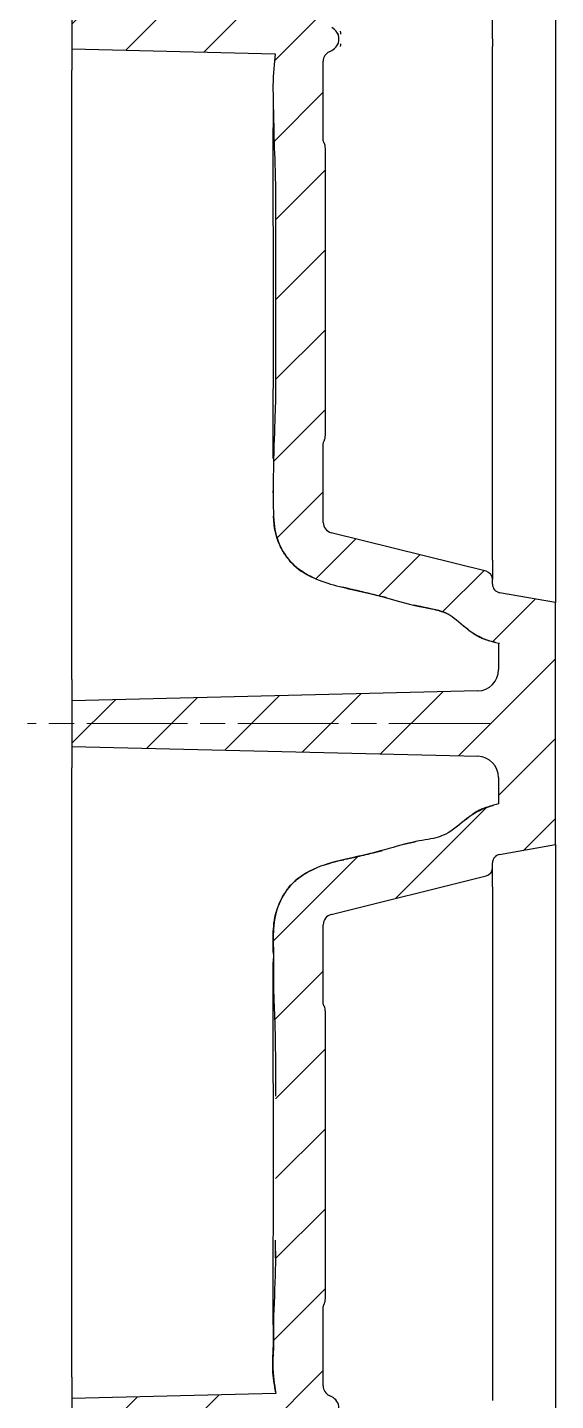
# Model space of a CAD drawing. Header units: millimetres. Extents: x 0 to 1486, y 0 to 1051.
# Drawn here: x 1362.6 to 1399.8, y 242 to 338.4 of the extents above; entities that cross this region are included whole.
import ezdxf

# ---------------------------------------------------------------- set-up
doc = ezdxf.new("R2010")
doc.units = ezdxf.units.MM
doc.header["$LTSCALE"] = 1.25
doc.linetypes.add('CHAIN', pattern=[0.3543, 0.2362, -0.0295, 0.0591, -0.0295])
for name, color, linetype, lineweight, true_color in [('Mittellinie(DIN)', 7, 'CHAIN', 15, 0x262659), ('Schraffur', 7, 'Continuous', 9, 0x1e1e47), ('Sichtbare Kanten(DIN)', 7, 'Continuous', 25, 0x262659)]:
    doc.layers.add(name, color=color, linetype=linetype, lineweight=lineweight, true_color=true_color)

msp = doc.modelspace()

# ---------------------------------------------------------------- hatches: boundary and pattern name
at = {"layer": 'Schraffur'}
h = msp.add_hatch(dxfattribs=at)
h.set_pattern_fill('ANSI31', color=256, scale=31.75, style=0)
h.set_pattern_definition([(45, (0, 0), (-2.80633, 2.80633), [])])
edge = h.paths.add_edge_path()
edge.add_spline(control_points=[(1383.578, 198.208), (1383.578, 198.274), (1383.572, 198.342), (1383.546, 198.47), (1383.528, 198.523), (1383.507, 198.564)], knot_values=[-0.02803, -0.02803, -0.02803, -0.02803, -0.013909, -0.013909, -0.000009, -0.000009, -0.000009, -0.000009], degree=3, periodic=0)
edge.add_spline(control_points=[(1383.507, 198.564), (1383.496, 198.583), (1383.486, 198.602), (1383.472, 198.629), (1383.468, 198.637), (1383.464, 198.645)], knot_values=[-0.009168, -0.009168, -0.009168, -0.009168, -0.002687, -0.002687, 0, 0, 0, 0], degree=3, periodic=0)
edge.add_spline(control_points=[(1383.464, 198.645), (1383.448, 198.674), (1383.437, 198.714), (1383.429, 198.778), (1383.428, 198.797), (1383.428, 198.815)], knot_values=[-0.019144, -0.019144, -0.019144, -0.019144, -0.005638, -0.005638, -0.00001, -0.00001, -0.00001, -0.00001], degree=3, periodic=0)
edge.add_line((1383.428, 198.815), (1383.428, 204.33))
edge.add_ellipse((1384.178, 204.33), major_axis=(0.674, 0.33), ratio=1, start_angle=90, end_angle=153.9136, ccw=False)
edge.add_line((1383.848, 205.004), (1384.024, 205.09))
edge.add_ellipse((1383.628, 205.898), major_axis=(0.808, 0.396), ratio=1, start_angle=270, end_angle=397.8272)
edge.add_line((1384.024, 206.706), (1383.848, 206.792))
edge.add_ellipse((1384.178, 207.466), major_axis=(-0.674, 0.33), ratio=1, start_angle=26.0864, end_angle=90, ccw=False)
edge.add_line((1383.428, 207.466), (1383.428, 212.971))
edge.add_spline(control_points=[(1383.428, 212.971), (1383.428, 213.003), (1383.431, 213.035), (1383.444, 213.095), (1383.453, 213.121), (1383.464, 213.142)], knot_values=[-0.013913, -0.013913, -0.013913, -0.013913, -0.006956, -0.006956, 0, 0, 0, 0], degree=3, periodic=0)
edge.add_spline(control_points=[(1383.464, 213.142), (1383.471, 213.155), (1383.478, 213.169), (1383.492, 213.196), (1383.499, 213.209), (1383.507, 213.223)], knot_values=[-0.009167, -0.009167, -0.009167, -0.009167, -0.004601, -0.004601, -0.000018, -0.000018, -0.000018, -0.000018], degree=3, periodic=0)
edge.add_spline(control_points=[(1383.507, 213.223), (1383.538, 213.283), (1383.561, 213.366), (1383.576, 213.501), (1383.578, 213.54), (1383.578, 213.578)], knot_values=[-0.040522, -0.040522, -0.040522, -0.040522, -0.011509, -0.011509, 0, 0, 0, 0], degree=3, periodic=0)
edge.add_line((1383.578, 213.578), (1383.578, 233.738))
edge.add_spline(control_points=[(1383.578, 233.738), (1383.578, 233.804), (1383.572, 233.872), (1383.546, 234), (1383.528, 234.053), (1383.507, 234.094)], knot_values=[-0.02803, -0.02803, -0.02803, -0.02803, -0.013909, -0.013909, -0.000009, -0.000009, -0.000009, -0.000009], degree=3, periodic=0)
edge.add_spline(control_points=[(1383.507, 234.094), (1383.496, 234.113), (1383.486, 234.132), (1383.472, 234.159), (1383.468, 234.167), (1383.464, 234.175)], knot_values=[-0.009168, -0.009168, -0.009168, -0.009168, -0.002687, -0.002687, 0, 0, 0, 0], degree=3, periodic=0)
edge.add_spline(control_points=[(1383.464, 234.175), (1383.448, 234.204), (1383.437, 234.244), (1383.429, 234.308), (1383.428, 234.327), (1383.428, 234.345)], knot_values=[-0.019144, -0.019144, -0.019144, -0.019144, -0.005638, -0.005638, -0.00001, -0.00001, -0.00001, -0.00001], degree=3, periodic=0)
edge.add_line((1383.428, 234.345), (1383.428, 239.85))
edge.add_ellipse((1384.178, 239.85), major_axis=(0.674, 0.33), ratio=1, start_angle=90, end_angle=153.9136, ccw=False)
edge.add_line((1383.848, 240.524), (1384.024, 240.61))
edge.add_ellipse((1383.628, 241.418), major_axis=(-0.808, 0.396), ratio=1, start_angle=142.1728, end_angle=270)
edge.add_line((1384.024, 242.226), (1383.848, 242.312))
edge.add_ellipse((1384.178, 242.986), major_axis=(-0.674, 0.33), ratio=1, start_angle=26.0864, end_angle=90, ccw=False)
edge.add_line((1383.428, 242.986), (1383.428, 248.501))
edge.add_spline(control_points=[(1383.428, 248.501), (1383.428, 248.533), (1383.431, 248.565), (1383.444, 248.625), (1383.453, 248.651), (1383.464, 248.672)], knot_values=[-0.013912, -0.013912, -0.013912, -0.013912, -0.006956, -0.006956, 0, 0, 0, 0], degree=3, periodic=0)
edge.add_spline(control_points=[(1383.464, 248.672), (1383.471, 248.685), (1383.478, 248.699), (1383.492, 248.726), (1383.499, 248.739), (1383.507, 248.753)], knot_values=[-0.009168, -0.009168, -0.009168, -0.009168, -0.004601, -0.004601, -0.000018, -0.000018, -0.000018, -0.000018], degree=3, periodic=0)
edge.add_spline(control_points=[(1383.507, 248.753), (1383.538, 248.813), (1383.561, 248.896), (1383.576, 249.031), (1383.578, 249.07), (1383.578, 249.108)], knot_values=[-0.040522, -0.040522, -0.040522, -0.040522, -0.011509, -0.011509, 0, 0, 0, 0], degree=3, periodic=0)
edge.add_line((1383.578, 249.108), (1383.578, 269.268))
edge.add_spline(control_points=[(1383.578, 269.268), (1383.578, 269.334), (1383.572, 269.402), (1383.546, 269.53), (1383.528, 269.583), (1383.507, 269.624)], knot_values=[-0.02803, -0.02803, -0.02803, -0.02803, -0.013909, -0.013909, -0.000009, -0.000009, -0.000009, -0.000009], degree=3, periodic=0)
edge.add_spline(control_points=[(1383.507, 269.624), (1383.496, 269.643), (1383.486, 269.662), (1383.472, 269.689), (1383.468, 269.697), (1383.464, 269.705)], knot_values=[-0.009168, -0.009168, -0.009168, -0.009168, -0.002687, -0.002687, 0, 0, 0, 0], degree=3, periodic=0)
edge.add_spline(control_points=[(1383.464, 269.705), (1383.448, 269.734), (1383.437, 269.774), (1383.429, 269.838), (1383.428, 269.857), (1383.428, 269.875)], knot_values=[-0.019144, -0.019144, -0.019144, -0.019144, -0.005638, -0.005638, -0.00001, -0.00001, -0.00001, -0.00001], degree=3, periodic=0)
edge.add_line((1383.428, 269.875), (1383.428, 275.374))
edge.add_ellipse((1384.178, 275.374), major_axis=(0.728, 0.181), ratio=1, start_angle=90, end_angle=166, ccw=False)
edge.add_line((1383.997, 276.102), (1394.873, 278.814))
edge.add_ellipse((1394.728, 279.396), major_axis=(0.582, 0.145), ratio=1, start_angle=270, end_angle=346)
edge.add_line((1395.328, 279.396), (1395.328, 279.724))
edge.add_ellipse((1395.928, 279.724), major_axis=(0.591, 0.104), ratio=1, start_angle=90, end_angle=170, ccw=False)
edge.add_line((1395.824, 280.314), (1399.758, 281.008))
edge.add_line((1399.758, 281.008), (1399.758, 298.008))
edge.add_line((1399.758, 298.008), (1395.824, 298.702))
edge.add_ellipse((1395.928, 299.293), major_axis=(-0.591, 0.104), ratio=1, start_angle=10, end_angle=90, ccw=False)
edge.add_line((1395.328, 299.293), (1395.328, 299.621))
edge.add_ellipse((1394.728, 299.621), major_axis=(-0.582, 0.145), ratio=1, start_angle=194, end_angle=270)
edge.add_line((1394.873, 300.203), (1383.997, 302.915))
edge.add_ellipse((1384.178, 303.642), major_axis=(-0.728, 0.181), ratio=1, start_angle=14, end_angle=90, ccw=False)
edge.add_line((1383.428, 303.642), (1383.428, 309.141))
edge.add_spline(control_points=[(1383.428, 309.141), (1383.428, 309.173), (1383.431, 309.205), (1383.444, 309.265), (1383.453, 309.291), (1383.464, 309.312)], knot_values=[-0.013912, -0.013912, -0.013912, -0.013912, -0.006956, -0.006956, 0, 0, 0, 0], degree=3, periodic=0)
edge.add_spline(control_points=[(1383.464, 309.312), (1383.471, 309.325), (1383.478, 309.339), (1383.492, 309.366), (1383.499, 309.379), (1383.507, 309.393)], knot_values=[-0.009168, -0.009168, -0.009168, -0.009168, -0.004601, -0.004601, -0.000018, -0.000018, -0.000018, -0.000018], degree=3, periodic=0)
edge.add_spline(control_points=[(1383.507, 309.393), (1383.538, 309.453), (1383.561, 309.536), (1383.576, 309.671), (1383.578, 309.71), (1383.578, 309.748)], knot_values=[-0.040522, -0.040522, -0.040522, -0.040522, -0.011509, -0.011509, 0, 0, 0, 0], degree=3, periodic=0)
edge.add_line((1383.578, 309.748), (1383.578, 329.908))
edge.add_spline(control_points=[(1383.578, 329.908), (1383.578, 329.974), (1383.572, 330.042), (1383.546, 330.17), (1383.528, 330.223), (1383.507, 330.264)], knot_values=[-0.02803, -0.02803, -0.02803, -0.02803, -0.013909, -0.013909, -0.000009, -0.000009, -0.000009, -0.000009], degree=3, periodic=0)
edge.add_spline(control_points=[(1383.507, 330.264), (1383.496, 330.283), (1383.486, 330.302), (1383.472, 330.329), (1383.468, 330.337), (1383.464, 330.345)], knot_values=[-0.009168, -0.009168, -0.009168, -0.009168, -0.002687, -0.002687, 0, 0, 0, 0], degree=3, periodic=0)
edge.add_spline(control_points=[(1383.464, 330.345), (1383.448, 330.374), (1383.437, 330.414), (1383.429, 330.478), (1383.428, 330.497), (1383.428, 330.515)], knot_values=[-0.019144, -0.019144, -0.019144, -0.019144, -0.005638, -0.005638, -0.00001, -0.00001, -0.00001, -0.00001], degree=3, periodic=0)
edge.add_line((1383.428, 330.515), (1383.428, 336.03))
edge.add_ellipse((1384.178, 336.03), major_axis=(0.674, 0.33), ratio=1, start_angle=90, end_angle=153.9136, ccw=False)
edge.add_line((1383.848, 336.704), (1384.024, 336.79))
edge.add_ellipse((1383.628, 337.598), major_axis=(0.808, 0.396), ratio=1, start_angle=270, end_angle=397.8272)
edge.add_line((1384.024, 338.406), (1383.848, 338.492))
edge.add_ellipse((1384.178, 339.166), major_axis=(-0.674, 0.33), ratio=1, start_angle=26.0864, end_angle=90, ccw=False)
edge.add_line((1383.428, 339.166), (1383.428, 344.671))
edge.add_spline(control_points=[(1383.428, 344.671), (1383.428, 344.703), (1383.431, 344.735), (1383.444, 344.795), (1383.453, 344.821), (1383.464, 344.842)], knot_values=[-0.013913, -0.013913, -0.013913, -0.013913, -0.006956, -0.006956, 0, 0, 0, 0], degree=3, periodic=0)
edge.add_spline(control_points=[(1383.464, 344.842), (1383.471, 344.855), (1383.478, 344.869), (1383.492, 344.896), (1383.499, 344.909), (1383.507, 344.923)], knot_values=[-0.009167, -0.009167, -0.009167, -0.009167, -0.004601, -0.004601, -0.000018, -0.000018, -0.000018, -0.000018], degree=3, periodic=0)
edge.add_spline(control_points=[(1383.507, 344.923), (1383.538, 344.983), (1383.561, 345.066), (1383.576, 345.201), (1383.578, 345.24), (1383.578, 345.278)], knot_values=[-0.040522, -0.040522, -0.040522, -0.040522, -0.011509, -0.011509, 0, 0, 0, 0], degree=3, periodic=0)
edge.add_line((1383.578, 345.278), (1383.578, 365.438))
edge.add_spline(control_points=[(1383.578, 365.438), (1383.578, 365.504), (1383.572, 365.572), (1383.546, 365.7), (1383.528, 365.753), (1383.507, 365.794)], knot_values=[-0.02803, -0.02803, -0.02803, -0.02803, -0.013909, -0.013909, -0.000009, -0.000009, -0.000009, -0.000009], degree=3, periodic=0)
edge.add_spline(control_points=[(1383.507, 365.794), (1383.496, 365.813), (1383.486, 365.832), (1383.472, 365.859), (1383.468, 365.867), (1383.464, 365.875)], knot_values=[-0.009168, -0.009168, -0.009168, -0.009168, -0.002687, -0.002687, 0, 0, 0, 0], degree=3, periodic=0)
edge.add_spline(control_points=[(1383.464, 365.875), (1383.448, 365.904), (1383.437, 365.944), (1383.429, 366.008), (1383.428, 366.027), (1383.428, 366.045)], knot_values=[-0.019144, -0.019144, -0.019144, -0.019144, -0.005638, -0.005638, -0.00001, -0.00001, -0.00001, -0.00001], degree=3, periodic=0)
edge.add_line((1383.428, 366.045), (1383.428, 371.55))
edge.add_ellipse((1384.178, 371.55), major_axis=(0.674, 0.33), ratio=1, start_angle=90, end_angle=153.9136, ccw=False)
edge.add_line((1383.848, 372.224), (1384.024, 372.31))
edge.add_ellipse((1383.628, 373.118), major_axis=(-0.808, 0.396), ratio=1, start_angle=142.1728, end_angle=270)
edge.add_line((1384.024, 373.926), (1383.848, 374.012))
edge.add_ellipse((1384.178, 374.686), major_axis=(-0.674, 0.33), ratio=1, start_angle=26.0864, end_angle=90, ccw=False)
edge.add_line((1383.428, 374.686), (1383.428, 380.201))
edge.add_spline(control_points=[(1383.428, 380.201), (1383.428, 380.233), (1383.431, 380.265), (1383.444, 380.325), (1383.453, 380.351), (1383.464, 380.372)], knot_values=[-0.013912, -0.013912, -0.013912, -0.013912, -0.006956, -0.006956, 0, 0, 0, 0], degree=3, periodic=0)
edge.add_spline(control_points=[(1383.464, 380.372), (1383.471, 380.385), (1383.478, 380.399), (1383.492, 380.426), (1383.499, 380.439), (1383.507, 380.453)], knot_values=[-0.009168, -0.009168, -0.009168, -0.009168, -0.004601, -0.004601, -0.000018, -0.000018, -0.000018, -0.000018], degree=3, periodic=0)
edge.add_spline(control_points=[(1383.507, 380.453), (1383.538, 380.513), (1383.561, 380.596), (1383.576, 380.731), (1383.578, 380.77), (1383.578, 380.808)], knot_values=[-0.040522, -0.040522, -0.040522, -0.040522, -0.011509, -0.011509, 0, 0, 0, 0], degree=3, periodic=0)
edge.add_line((1383.578, 380.808), (1383.578, 400.968))
edge.add_spline(control_points=[(1383.578, 400.968), (1383.578, 401.034), (1383.572, 401.102), (1383.546, 401.23), (1383.528, 401.283), (1383.507, 401.324)], knot_values=[-0.02803, -0.02803, -0.02803, -0.02803, -0.013909, -0.013909, -0.000009, -0.000009, -0.000009, -0.000009], degree=3, periodic=0)
edge.add_spline(control_points=[(1383.507, 401.324), (1383.496, 401.343), (1383.486, 401.362), (1383.472, 401.389), (1383.468, 401.397), (1383.464, 401.405)], knot_values=[-0.009168, -0.009168, -0.009168, -0.009168, -0.002687, -0.002687, 0, 0, 0, 0], degree=3, periodic=0)
edge.add_spline(control_points=[(1383.464, 401.405), (1383.448, 401.434), (1383.437, 401.474), (1383.429, 401.538), (1383.428, 401.557), (1383.428, 401.575)], knot_values=[-0.019144, -0.019144, -0.019144, -0.019144, -0.005638, -0.005638, -0.00001, -0.00001, -0.00001, -0.00001], degree=3, periodic=0)
edge.add_line((1383.428, 401.575), (1383.428, 407.074))
edge.add_ellipse((1384.178, 407.074), major_axis=(0.728, 0.181), ratio=1, start_angle=90, end_angle=166, ccw=False)
edge.add_line((1383.997, 407.802), (1394.873, 410.514))
edge.add_ellipse((1394.728, 411.096), major_axis=(0.582, 0.145), ratio=1, start_angle=270, end_angle=346)
edge.add_line((1395.328, 411.096), (1395.328, 411.424))
edge.add_ellipse((1395.928, 411.424), major_axis=(0.591, 0.104), ratio=1, start_angle=90, end_angle=170, ccw=False)
edge.add_line((1395.824, 412.014), (1399.758, 412.708))
edge.add_line((1399.758, 412.708), (1399.758, 430.508))
edge.add_ellipse((1399.258, 430.508), major_axis=(-0.354, 0.354), ratio=1, start_angle=225, end_angle=315)
edge.add_line((1399.258, 431.008), (1392.758, 431.008))
edge.add_line((1392.758, 431.008), (1392.758, 427.758))
edge.add_ellipse((1392.008, 427.758), major_axis=(-0.53, -0.53), ratio=1, start_angle=45, end_angle=135, ccw=False)
edge.add_line((1392.008, 427.008), (1365.758, 427.008))
edge.add_line((1365.758, 427.008), (1365.758, 423.008))
edge.add_line((1365.758, 423.008), (1393.775, 422.764))
edge.add_ellipse((1393.758, 420.764), major_axis=(1.408, -1.42), ratio=1, start_angle=45.25, end_angle=134.75, ccw=False)
edge.add_line((1395.758, 420.764), (1395.758, 415.566))
edge.add_spline(control_points=[(1395.758, 415.566), (1395.252, 415.447), (1394.64, 415.249), (1393.387, 414.482), (1393.002, 414.068), (1391.572, 413.08), (1390.8, 413.106), (1388.884, 412.691), (1388.277, 412.473), (1386.105, 411.911), (1385.114, 411.722), (1383.68, 411.349), (1382.947, 411.117), (1381.657, 410.376), (1381.291, 410.021), (1380.679, 409.315), (1380.388, 408.777), (1379.934, 407.423), (1379.908, 406.683), (1379.92, 404.965), (1379.913, 404.09), (1379.931, 401.942), (1379.99, 401.353), (1380.055, 399.076), (1380.066, 398.51), (1380.077, 396.58), (1380.074, 395.074), (1380.077, 388.644), (1380.087, 387.077), (1380.067, 383.017), (1380.073, 382.807), (1379.905, 379.115), (1379.949, 378.782), (1379.937, 377.403), (1379.906, 377.085), (1379.846, 375.479), (1380.021, 374.815), (1380.206, 373.095), (1380.092, 372.479), (1379.848, 369.848), (1379.894, 369.518), (1379.949, 367.505), (1379.934, 367.127), (1379.957, 365.877), (1379.988, 365.439), (1380.043, 364.347), (1380.083, 363.254), (1380.068, 356.85), (1380.068, 353.523), (1380.091, 345.334), (1379.934, 345.112), (1379.924, 342.58), (1379.96, 342.477), (1379.882, 340.92), (1379.877, 340.668), (1379.881, 340.453)], knot_values=[-4.70125, -4.70125, -4.70125, -4.70125, -4.650318, -4.650318, -4.599287, -4.599287, -4.50999, -4.50999, -4.451529, -4.451529, -4.389573, -4.389573, -4.341776, -4.341776, -4.299915, -4.299915, -4.227348, -4.227348, -4.124981, -4.124981, -4.018629, -4.018629, -3.863967, -3.863967, -3.802045, -3.802045, -3.704565, -3.704565, -3.554326, -3.554326, -3.311825, -3.311825, -3.196855, -3.196855, -3.108818, -3.108818, -2.894322, -2.894322, -2.591593, -2.591593, -2.241838, -2.241838, -1.950908, -1.950908, -1.641052, -1.641052, -1.391865, -1.391865, -1.12243, -1.12243, -0.728696, -0.728696, -0.362929, -0.362929, -0.260914, -0.260914, -0.260914, -0.260914], degree=3, periodic=0)
edge.add_line((1379.881, 340.453), (1365.758, 340.108))
edge.add_line((1365.758, 340.108), (1365.758, 336.908))
edge.add_line((1365.758, 336.908), (1380.058, 336.559))
edge.add_spline(control_points=[(1380.058, 336.559), (1379.99, 335.879), (1379.908, 335.183), (1379.887, 333.519), (1379.932, 332.704), (1379.951, 330.847), (1379.996, 329.804), (1380.108, 326.542), (1380.077, 322.652), (1380.074, 319.577), (1380.073, 319.023), (1380.074, 313.946), (1380.1, 313.171), (1380.023, 310.657), (1379.967, 309.319), (1379.895, 306.341), (1379.9, 304.771), (1379.969, 303.379), (1380.061, 302.849), (1380.452, 301.81), (1380.746, 301.316), (1381.423, 300.554), (1381.862, 300.172), (1383.562, 299.34), (1384.697, 299.102), (1387.411, 298.488), (1387.532, 298.426), (1390.374, 297.652), (1390.7, 297.684), (1391.9, 297.386), (1392.248, 297.212), (1393.103, 296.572), (1393.455, 296.189), (1394.546, 295.5), (1395.153, 295.297), (1395.758, 295.157)], knot_values=[-2.276763, -2.276763, -2.276763, -2.276763, -2.219689, -2.219689, -2.164881, -2.164881, -2.094772, -2.094772, -1.945372, -1.945372, -1.887996, -1.887996, -1.670313, -1.670313, -1.569154, -1.569154, -1.430815, -1.430815, -1.302107, -1.302107, -1.173192, -1.173192, -1.065573, -1.065573, -0.916774, -0.916774, -0.721878, -0.721878, -0.55296, -0.55296, -0.405051, -0.405051, -0.231404, -0.231404, -0.047927, -0.047927, -0.047927, -0.047927], degree=3, periodic=0)
edge.add_line((1395.758, 295.157), (1395.758, 293.305))
edge.add_ellipse((1394.258, 293.305), major_axis=(-1.048, -1.074), ratio=1, start_angle=45.7, end_angle=134.3, ccw=False)
edge.add_line((1394.295, 291.806), (1365.758, 291.108))
edge.add_line((1365.758, 291.108), (1365.758, 287.908))
edge.add_line((1365.758, 287.908), (1394.295, 287.211))
edge.add_ellipse((1394.258, 285.711), major_axis=(1.048, -1.074), ratio=1, start_angle=45.7, end_angle=134.3, ccw=False)
edge.add_line((1395.758, 285.711), (1395.758, 283.866))
edge.add_spline(control_points=[(1395.758, 283.866), (1395.303, 283.759), (1394.763, 283.588), (1393.511, 282.89), (1393.122, 282.473), (1391.555, 281.331), (1390.902, 281.457), (1388.674, 280.927), (1388.145, 280.73), (1385.881, 280.164), (1384.992, 279.995), (1383.619, 279.629), (1382.892, 279.394), (1381.6, 278.635), (1381.236, 278.267), (1380.633, 277.543), (1380.348, 276.993), (1379.855, 275.416), (1379.927, 274.842), (1379.917, 270.902), (1379.939, 270.739), (1380.071, 267.174), (1380.073, 265.747), (1380.075, 260.026), (1380.078, 258.565), (1380.076, 254.02), (1380.124, 251.889), (1379.895, 247.328), (1379.948, 247.211), (1379.938, 245.513), (1379.883, 245.11), (1379.874, 243.601), (1380.015, 243.129), (1380.092, 242.458)], knot_values=[-4.095521, -4.095521, -4.095521, -4.095521, -3.903003, -3.903003, -3.664718, -3.664718, -3.19767, -3.19767, -2.963841, -2.963841, -2.753076, -2.753076, -2.586582, -2.586582, -2.43658, -2.43658, -2.174426, -2.174426, -1.713934, -1.713934, -1.261803, -1.261803, -0.887459, -0.887459, -0.759015, -0.759015, -0.487927, -0.487927, -0.357633, -0.357633, -0.22935, -0.22935, -0.016802, -0.016802, -0.016802, -0.016802], degree=3, periodic=0)
edge.add_line((1380.092, 242.458), (1365.758, 242.108))
edge.add_line((1365.758, 242.108), (1365.758, 238.908))
edge.add_line((1365.758, 238.908), (1379.907, 238.562))
edge.add_spline(control_points=[(1379.907, 238.562), (1379.889, 238.128), (1379.897, 237.664), (1379.972, 235.14), (1379.921, 234.994), (1380.062, 232.305), (1380.064, 231.813), (1380.089, 227.342), (1380.072, 224.082), (1380.071, 217.599), (1380.135, 216.263), (1379.879, 211.552), (1379.955, 211.338), (1379.916, 209.163), (1379.79, 208.988), (1380.176, 206.418), (1380.181, 206.098), (1379.873, 203.006), (1379.882, 202.844), (1379.935, 200.708), (1379.938, 200.414), (1379.95, 199.316), (1379.977, 198.42), (1380.09, 195.7), (1380.079, 193.576), (1380.075, 190.406), (1380.075, 189.928), (1380.075, 188.519), (1380.073, 187.568), (1380.072, 183.305), (1380.116, 181.647), (1379.943, 176.819), (1379.885, 174.161), (1379.94, 172.076), (1379.986, 171.512), (1380.305, 170.412), (1380.576, 169.88), (1381.274, 168.98), (1381.697, 168.608), (1383.669, 167.491), (1385.462, 167.291), (1388.501, 166.478), (1389.119, 166.274), (1390.356, 166.004), (1390.762, 165.957), (1391.813, 165.719), (1392.17, 165.557), (1393.015, 164.952), (1393.392, 164.553), (1394.475, 163.821), (1395.13, 163.602), (1395.758, 163.457)], knot_values=[-6.730997, -6.730997, -6.730997, -6.730997, -6.594927, -6.594927, -6.299018, -6.299018, -6.134382, -6.134382, -5.691506, -5.691506, -5.253549, -5.253549, -5.050517, -5.050517, -4.727317, -4.727317, -4.423097, -4.423097, -3.977256, -3.977256, -3.907346, -3.907346, -3.596638, -3.596638, -2.963412, -2.963412, -2.852891, -2.852891, -2.623337, -2.623337, -1.823883, -1.823883, -1.457328, -1.457328, -1.320384, -1.320384, -1.182267, -1.182267, -1.04717, -1.04717, -0.711781, -0.711781, -0.587351, -0.587351, -0.491546, -0.491546, -0.361826, -0.361826, -0.208832, -0.208832, -0.018235, -0.018235, -0.018235, -0.018235], degree=3, periodic=0)
edge.add_line((1395.758, 163.457), (1395.758, 158.253))
edge.add_ellipse((1393.758, 158.253), major_axis=(-1.408, -1.42), ratio=1, start_angle=45.25, end_angle=134.75, ccw=False)
edge.add_line((1393.775, 156.253), (1365.758, 156.008))
edge.add_line((1365.758, 156.008), (1365.758, 152.008))
edge.add_line((1365.758, 152.008), (1392.008, 152.008))
edge.add_ellipse((1392.008, 151.258), major_axis=(0.53, -0.53), ratio=1, start_angle=45, end_angle=135, ccw=False)
edge.add_line((1392.758, 151.258), (1392.758, 148.008))
edge.add_line((1392.758, 148.008), (1399.258, 148.008))
edge.add_ellipse((1399.258, 148.508), major_axis=(0.354, 0.354), ratio=1, start_angle=225, end_angle=315)
edge.add_line((1399.758, 148.508), (1399.758, 166.308))
edge.add_line((1399.758, 166.308), (1395.824, 167.002))
edge.add_ellipse((1395.928, 167.593), major_axis=(-0.591, 0.104), ratio=1, start_angle=10, end_angle=90, ccw=False)
edge.add_line((1395.328, 167.593), (1395.328, 167.921))
edge.add_ellipse((1394.728, 167.921), major_axis=(-0.582, 0.145), ratio=1, start_angle=194, end_angle=270)
edge.add_line((1394.873, 168.503), (1383.997, 171.215))
edge.add_ellipse((1384.178, 171.942), major_axis=(-0.728, 0.181), ratio=1, start_angle=14, end_angle=90, ccw=False)
edge.add_line((1383.428, 171.942), (1383.428, 177.441))
edge.add_spline(control_points=[(1383.428, 177.441), (1383.428, 177.473), (1383.431, 177.505), (1383.444, 177.565), (1383.453, 177.591), (1383.464, 177.612)], knot_values=[-0.013912, -0.013912, -0.013912, -0.013912, -0.006956, -0.006956, 0, 0, 0, 0], degree=3, periodic=0)
edge.add_spline(control_points=[(1383.464, 177.612), (1383.471, 177.625), (1383.478, 177.639), (1383.492, 177.666), (1383.499, 177.679), (1383.507, 177.693)], knot_values=[-0.009168, -0.009168, -0.009168, -0.009168, -0.004601, -0.004601, -0.000018, -0.000018, -0.000018, -0.000018], degree=3, periodic=0)
edge.add_spline(control_points=[(1383.507, 177.693), (1383.538, 177.753), (1383.561, 177.836), (1383.576, 177.971), (1383.578, 178.01), (1383.578, 178.048)], knot_values=[-0.040522, -0.040522, -0.040522, -0.040522, -0.011509, -0.011509, 0, 0, 0, 0], degree=3, periodic=0)
edge.add_line((1383.578, 178.048), (1383.578, 198.208))

# ---------------------------------------------------------------- linework, layer by layer
at = {"layer": 'Mittellinie(DIN)', "ltscale": 23.990969}
msp.add_line((1395.133, 289.508), (1362.633, 289.508), dxfattribs=at)
at = {"layer": 'Sichtbare Kanten(DIN)'}
for p, q in [((1399.758, 411.92), (1399.758, 298.796)), ((1395.328, 338.136), (1395.328, 372.581)), ((1365.758, 340.108), (1365.758, 336.908)), ((1395.328, 337.598), (1395.328, 338.136)), ((1395.328, 337.598), (1395.328, 337.061)), ((1365.758, 336.908), (1380.058, 336.559)), ((1365.758, 336.908), (1365.758, 335.409)), ((1383.848, 336.704), (1384.024, 336.79)), ((1395.328, 300.979), (1395.328, 337.061)), ((1383.428, 330.515), (1383.428, 336.03)), ((1365.758, 292.608), (1365.758, 335.409)), ((1383.578, 309.748), (1383.578, 329.908)), ((1383.578, 329.908), (1383.578, 329.908)), ((1383.578, 309.748), (1383.578, 309.748)), ((1383.428, 303.642), (1383.428, 309.141)), ((1394.873, 300.203), (1383.997, 302.915)), ((1395.328, 300.979), (1395.328, 299.621)), ((1395.328, 299.293), (1395.328, 299.621)), ((1399.758, 298.008), (1395.824, 298.702)), ((1399.758, 298.796), (1399.758, 298.008)), ((1399.758, 281.008), (1399.758, 298.008)), ((1395.758, 295.157), (1395.758, 293.305)), ((1365.758, 292.608), (1365.758, 291.108)), ((1394.295, 291.806), (1365.758, 291.108)), ((1365.758, 291.108), (1365.758, 287.908)), ((1365.758, 287.908), (1394.295, 287.211)), ((1365.758, 287.908), (1365.758, 286.409)), ((1365.758, 243.608), (1365.758, 286.409)), ((1395.758, 285.711), (1395.758, 283.866)), ((1395.824, 280.314), (1399.758, 281.008)), ((1399.758, 281.008), (1399.758, 280.22)), ((1395.328, 279.396), (1395.328, 279.724)), ((1399.758, 280.22), (1399.758, 167.096)), ((1383.997, 276.102), (1394.873, 278.814)), ((1395.328, 278.037), (1395.328, 279.396)), ((1395.328, 278.037), (1395.328, 241.956)), ((1383.428, 269.875), (1383.428, 275.374)), ((1399.758, 273.831), (1399.763, 273.831)), ((1399.758, 273.745), (1399.763, 273.745)), ((1399.758, 273.572), (1399.763, 273.572)), ((1399.758, 273.485), (1399.763, 273.485)), ((1399.763, 273.831), (1399.763, 273.745)), ((1399.763, 273.745), (1399.763, 273.572)), ((1399.763, 273.572), (1399.763, 273.485)), ((1383.578, 249.108), (1383.578, 269.268)), ((1383.578, 269.268), (1383.578, 269.268)), ((1383.578, 249.108), (1383.578, 249.108)), ((1383.428, 242.986), (1383.428, 248.501)), ((1365.758, 243.608), (1365.758, 242.108)), ((1380.092, 242.458), (1365.758, 242.108)), ((1365.758, 242.108), (1365.758, 238.908)), ((1384.024, 242.226), (1383.848, 242.312))]:
    msp.add_line(p, q, dxfattribs=at)
for centre, radius, start, end in [((1383.628, 337.598), 0.9, 296.0864, 63.9136), ((1384.178, 336.03), 0.75, 116.0864, 180), ((1384.178, 303.642), 0.75, 180, 256), ((1394.728, 299.621), 0.6, 0, 76), ((1395.928, 299.293), 0.6, 180, 260), ((1394.258, 293.305), 1.5, 271.4, 0), ((1394.258, 285.711), 1.5, 0, 88.6), ((1395.928, 279.724), 0.6, 100, 180), ((1394.728, 279.396), 0.6, 284, 0), ((1384.178, 275.374), 0.75, 104, 180), ((1384.178, 242.986), 0.75, 180, 243.9136), ((1383.628, 241.418), 0.9, 296.0864, 63.9136)]:
    msp.add_arc(centre, radius, start, end, dxfattribs=at)
for centre, major_axis, ratio, start_param, end_param in [((1384.66, 338.105), (-0.224, -0.11), 0.699049, 6.283184, 6.820399), ((1384.689, 338.136), (0, -0.25), 0.241922, 4.712396, 5.654914), ((1384.66, 337.092), (-0.224, 0.11), 0.699049, 5.742563, 6.283186), ((1384.689, 337.061), (0, -0.25), 0.241922, 3.769864, 4.712382)]:
    msp.add_ellipse(centre, major_axis=major_axis, ratio=ratio, start_param=start_param, end_param=end_param, dxfattribs=at)
for points, knots in [([(1380.058, 336.559), (1379.99, 335.879), (1379.908, 335.183), (1379.887, 333.519), (1379.932, 332.704), (1379.951, 330.847), (1379.996, 329.804), (1380.108, 326.542), (1380.077, 322.652), (1380.074, 319.577), (1380.073, 319.023), (1380.074, 313.946), (1380.1, 313.171), (1380.023, 310.657), (1379.967, 309.319), (1379.895, 306.341), (1379.9, 304.771), (1379.969, 303.379), (1380.061, 302.849), (1380.452, 301.81), (1380.746, 301.316), (1381.423, 300.554), (1381.862, 300.172), (1383.562, 299.34), (1384.697, 299.102), (1387.411, 298.488), (1387.532, 298.426), (1390.374, 297.652), (1390.7, 297.684), (1391.9, 297.386), (1392.248, 297.212), (1393.103, 296.572), (1393.455, 296.189), (1394.546, 295.5), (1395.153, 295.297), (1395.758, 295.157)], [-2.276763, -2.276763, -2.276763, -2.276763, -2.219689, -2.219689, -2.164881, -2.164881, -2.094772, -2.094772, -1.945372, -1.945372, -1.887996, -1.887996, -1.670313, -1.670313, -1.569154, -1.569154, -1.430815, -1.430815, -1.302107, -1.302107, -1.173192, -1.173192, -1.065573, -1.065573, -0.916774, -0.916774, -0.721878, -0.721878, -0.55296, -0.55296, -0.405051, -0.405051, -0.231404, -0.231404, -0.047927, -0.047927, -0.047927, -0.047927]), ([(1379.913, 330.45), (1379.913, 330.45), (1379.913, 330.451), (1379.913, 330.454), (1379.913, 330.458), (1379.913, 330.476), (1379.913, 330.492), (1379.913, 330.54), (1379.913, 330.577), (1379.913, 330.66), (1379.913, 330.707), (1379.914, 330.867), (1379.915, 330.985), (1379.92, 331.355), (1379.925, 331.613), (1379.929, 331.965), (1379.93, 332.062), (1379.931, 332.213), (1379.931, 332.269), (1379.931, 332.374), (1379.931, 332.422), (1379.931, 332.49), (1379.93, 332.514), (1379.93, 332.554), (1379.93, 332.57), (1379.929, 332.596), (1379.929, 332.612), (1379.928, 332.67), (1379.927, 332.722), (1379.925, 332.783)], [4.2616503, 4.2616503, 4.2616503, 4.2616503, 4.2636733, 4.2636733, 4.2687995, 4.2687995, 4.2776316, 4.2776316, 4.2924607, 4.2924607, 4.3088382, 4.3088382, 4.3460792, 4.3460792, 4.4244352, 4.4244352, 4.4546426, 4.4546426, 4.4728474, 4.4728474, 4.4914226, 4.4914226, 4.5045113, 4.5045113, 4.5179895, 4.5179895, 4.5309725, 4.5309725, 4.5573499, 4.5573499, 4.5573499, 4.5573499]), ([(1379.918, 308.13), (1379.917, 308.296), (1379.917, 308.462), (1379.916, 309.352), (1379.915, 310.072), (1379.911, 311.488), (1379.915, 312.187), (1379.925, 313.822), (1379.921, 314.841), (1379.926, 317.956), (1379.935, 320.064), (1379.926, 323.804), (1379.914, 325.431), (1379.915, 327.584), (1379.918, 328.122), (1379.917, 329.001), (1379.915, 329.344), (1379.912, 329.938), (1379.911, 330.186), (1379.911, 330.618), (1379.913, 330.814), (1379.916, 331.017), (1379.916, 331.019), (1379.916, 331.022)], [1.609074, 1.609074, 1.609074, 1.609074, 1.658991, 1.658991, 1.878522, 1.878522, 2.08406, 2.08406, 2.387125, 2.387125, 3.019034, 3.019034, 3.509997, 3.509997, 3.673555, 3.673555, 3.77578, 3.77578, 3.852089, 3.852089, 3.912204, 3.912204, 3.912947, 3.912947, 3.912947, 3.912947]), ([(1383.464, 330.345), (1383.448, 330.374), (1383.437, 330.414), (1383.429, 330.478), (1383.428, 330.497), (1383.428, 330.515)], [-0.01914448, -0.01914448, -0.01914448, -0.01914448, -0.00563801, -0.00563801, -0.00001016, -0.00001016, -0.00001016, -0.00001016]), ([(1383.507, 330.264), (1383.496, 330.283), (1383.486, 330.302), (1383.472, 330.329), (1383.468, 330.337), (1383.464, 330.345)], [-0.009167547, -0.009167547, -0.009167547, -0.009167547, -0.00268666, -0.00268666, 0, 0, 0, 0]), ([(1383.578, 329.908), (1383.578, 329.974), (1383.572, 330.042), (1383.546, 330.17), (1383.528, 330.223), (1383.507, 330.264)], [-0.02803038, -0.02803038, -0.02803038, -0.02803038, -0.01390862, -0.01390862, -0.00000854, -0.00000854, -0.00000854, -0.00000854]), ([(1383.507, 309.393), (1383.538, 309.453), (1383.561, 309.536), (1383.576, 309.671), (1383.578, 309.71), (1383.578, 309.748)], [-0.04052231, -0.04052231, -0.04052231, -0.04052231, -0.01150927, -0.01150927, 0, 0, 0, 0]), ([(1383.428, 309.141), (1383.428, 309.173), (1383.431, 309.205), (1383.444, 309.265), (1383.453, 309.291), (1383.464, 309.312)], [-0.01391236, -0.01391236, -0.01391236, -0.01391236, -0.00695607, -0.00695607, 0, 0, 0, 0]), ([(1383.464, 309.312), (1383.471, 309.325), (1383.478, 309.339), (1383.492, 309.366), (1383.499, 309.379), (1383.507, 309.393)], [-0.009168064, -0.009168064, -0.009168064, -0.009168064, -0.004601162, -0.004601162, -0.000017934, -0.000017934, -0.000017934, -0.000017934]), ([(1379.915, 305.708), (1379.915, 305.708), (1379.915, 305.708), (1379.915, 305.708), (1379.915, 305.708), (1379.915, 305.708), (1379.915, 305.709), (1379.915, 305.713), (1379.915, 305.717), (1379.915, 305.727), (1379.915, 305.733), (1379.915, 305.778), (1379.915, 305.819), (1379.915, 305.859)], [0, 0, 0, 0, 0.00002034, 0.00002034, 0.00006101, 0.00006101, 0.00019236, 0.00019236, 0.00159344, 0.00159344, 0.00346156, 0.00346156, 0.01698863, 0.01698863, 0.01698863, 0.01698863]), ([(1382.616, 299.803), (1382.337, 299.938), (1382.07, 300.09), (1381.716, 300.343), (1381.614, 300.423), (1381.447, 300.565), (1381.38, 300.626), (1381.262, 300.742), (1381.208, 300.798), (1381.097, 300.92), (1381.039, 300.987), (1380.93, 301.122), (1380.879, 301.19), (1380.773, 301.336), (1380.719, 301.417), (1380.581, 301.637), (1380.503, 301.779), (1380.266, 302.261), (1380.146, 302.611), (1380.022, 303.178), (1379.99, 303.395), (1379.963, 303.665), (1379.958, 303.713), (1379.952, 303.791), (1379.95, 303.821), (1379.946, 303.878), (1379.944, 303.905), (1379.941, 303.957), (1379.939, 303.983), (1379.937, 304.025), (1379.936, 304.04), (1379.935, 304.062), (1379.935, 304.068), (1379.935, 304.07), (1379.935, 304.07), (1379.935, 304.07)], [0, 0, 0, 0, 0.0955203, 0.0955203, 0.1347652, 0.1347652, 0.1614277, 0.1614277, 0.1864882, 0.1864882, 0.2155126, 0.2155126, 0.2405638, 0.2405638, 0.2697553, 0.2697553, 0.3194974, 0.3194974, 0.4359719, 0.4359719, 0.5047235, 0.5047235, 0.5191283, 0.5191283, 0.5281618, 0.5281618, 0.537807, 0.537807, 0.5483874, 0.5483874, 0.5574117, 0.5574117, 0.5670476, 0.5670476, 0.5691869, 0.5691869, 0.5691869, 0.5691869]), ([(1382.75, 299.741), (1382.673, 299.775), (1382.596, 299.811), (1382.161, 300.026), (1381.815, 300.244), (1381.372, 300.626), (1381.239, 300.76), (1381.116, 300.9)], [1.0155118, 1.0155118, 1.0155118, 1.0155118, 1.0407983, 1.0407983, 1.1610603, 1.1610603, 1.2182043, 1.2182043, 1.2182043, 1.2182043]), ([(1387.878, 298.344), (1387.865, 298.347), (1387.851, 298.351), (1387.782, 298.368), (1387.717, 298.384), (1387.589, 298.415), (1387.524, 298.43), (1387.239, 298.499), (1387.012, 298.554), (1386.636, 298.645), (1386.482, 298.683), (1386.235, 298.743), (1386.138, 298.766), (1385.998, 298.8), (1385.949, 298.812), (1385.863, 298.832), (1385.824, 298.841), (1385.768, 298.854), (1385.749, 298.859), (1385.695, 298.871), (1385.663, 298.879), (1385.587, 298.896), (1385.54, 298.907), (1385.439, 298.93), (1385.384, 298.942), (1385.253, 298.972), (1385.175, 298.99), (1384.98, 299.036), (1384.862, 299.064), (1384.726, 299.098), (1384.708, 299.103), (1384.69, 299.107)], [0.4380733, 0.4380733, 0.4380733, 0.4380733, 0.4442685, 0.4442685, 0.4653885, 0.4653885, 0.4857346, 0.4857346, 0.5544578, 0.5544578, 0.6025329, 0.6025329, 0.6352688, 0.6352688, 0.6536413, 0.6536413, 0.6710449, 0.6710449, 0.6879858, 0.6879858, 0.7069266, 0.7069266, 0.7264479, 0.7264479, 0.7444613, 0.7444613, 0.7685131, 0.7685131, 0.8047401, 0.8047401, 0.8104147, 0.8104147, 0.8104147, 0.8104147]), ([(1385.188, 298.99), (1385.188, 298.99), (1385.183, 298.991), (1385.164, 298.996), (1385.152, 298.998), (1385.113, 299.007), (1385.083, 299.014), (1385.012, 299.031), (1384.978, 299.039), (1384.905, 299.056), (1384.863, 299.065), (1384.82, 299.076)], [1.86170458, 1.86170458, 1.86170458, 1.86170458, 1.88264781, 1.88264781, 1.90109152, 1.90109152, 1.92254087, 1.92254087, 1.93650947, 1.93650947, 1.95174464, 1.95174464, 1.95174464, 1.95174464]), ([(1389.991, 297.785), (1389.991, 297.785), (1389.988, 297.786), (1389.958, 297.792), (1389.864, 297.811), (1389.772, 297.831), (1389.77, 297.831), (1389.768, 297.832), (1389.767, 297.832), (1389.767, 297.832), (1389.767, 297.832), (1389.766, 297.832), (1389.766, 297.832), (1389.766, 297.832), (1389.766, 297.832), (1389.766, 297.832)], [1.7668738, 1.7668738, 1.7668738, 1.7668738, 1.7934337, 1.7934337, 1.8889542, 1.8889542, 1.8910132, 1.8910132, 1.8913992, 1.8913992, 1.8916603, 1.8916603, 1.8917256, 1.8917256, 1.8917583, 1.8917583, 1.8917583, 1.8917583]), ([(1392.266, 297.169), (1392.055, 297.267), (1391.813, 297.351), (1391.419, 297.464), (1391.263, 297.503), (1391.062, 297.55), (1391.006, 297.563), (1390.91, 297.585), (1390.868, 297.594), (1390.815, 297.606), (1390.799, 297.609), (1390.774, 297.615), (1390.769, 297.616), (1390.767, 297.616), (1390.766, 297.617), (1390.759, 297.618), (1390.75, 297.62), (1390.699, 297.63), (1390.665, 297.637), (1390.574, 297.656), (1390.512, 297.669), (1390.323, 297.708), (1390.199, 297.736), (1390.03, 297.774), (1389.967, 297.789), (1389.917, 297.8)], [1.1620516, 1.1620516, 1.1620516, 1.1620516, 1.2406753, 1.2406753, 1.2907745, 1.2907745, 1.3106964, 1.3106964, 1.3283577, 1.3283577, 1.3382314, 1.3382314, 1.3506568, 1.3506568, 1.3622187, 1.3622187, 1.3970331, 1.3970331, 1.4224542, 1.4224542, 1.4521219, 1.4521219, 1.5132759, 1.5132759, 1.5753577, 1.5753577, 1.5753577, 1.5753577]), ([(1391.869, 297.36), (1391.865, 297.361), (1391.842, 297.37), (1391.833, 297.374), (1391.832, 297.374), (1391.832, 297.374)], [0, 0, 0, 0, 0.04184393, 0.04184393, 0.05067188, 0.05067188, 0.05067188, 0.05067188]), ([(1393.859, 295.92), (1393.736, 296.004), (1393.608, 296.101), (1393.432, 296.254), (1393.378, 296.302), (1393.329, 296.349), (1393.329, 296.349), (1393.329, 296.349)], [0.09303412, 0.09303412, 0.09303412, 0.09303412, 0.14208939, 0.14208939, 0.16314262, 0.16314262, 0.16320952, 0.16320952, 0.16320952, 0.16320952]), ([(1395.548, 295.209), (1395.515, 295.215), (1395.474, 295.224), (1395.376, 295.246), (1395.314, 295.26), (1395.119, 295.308), (1394.976, 295.348), (1394.706, 295.439), (1394.602, 295.481), (1394.416, 295.566), (1394.34, 295.605), (1394.149, 295.713), (1394.06, 295.775), (1393.928, 295.868), (1393.886, 295.899), (1393.72, 296.026), (1393.604, 296.121), (1393.492, 296.214), (1393.464, 296.236), (1393.448, 296.25)], [0.1323698, 0.1323698, 0.1323698, 0.1323698, 0.1493746, 0.1493746, 0.1733837, 0.1733837, 0.2220446, 0.2220446, 0.2746558, 0.2746558, 0.3175866, 0.3175866, 0.4019929, 0.4019929, 0.4985597, 0.4985597, 0.6721984, 0.6721984, 0.7468578, 0.7468578, 0.7468578, 0.7468578]), ([(1395.823, 295.127), (1395.822, 295.127), (1395.821, 295.127), (1395.818, 295.128), (1395.816, 295.128), (1395.795, 295.133), (1395.777, 295.137), (1395.758, 295.142)], [0, 0, 0, 0, 0.000303477, 0.000303477, 0.00091043, 0.00091043, 0.006632304, 0.006632304, 0.006632304, 0.006632304]), ([(1395.758, 283.866), (1395.303, 283.759), (1394.763, 283.588), (1393.511, 282.89), (1393.122, 282.473), (1391.555, 281.331), (1390.902, 281.457), (1388.674, 280.927), (1388.145, 280.73), (1385.881, 280.164), (1384.992, 279.995), (1383.619, 279.629), (1382.892, 279.394), (1381.6, 278.635), (1381.236, 278.267), (1380.633, 277.543), (1380.348, 276.993), (1379.855, 275.416), (1379.927, 274.842), (1379.917, 270.902), (1379.939, 270.739), (1380.061, 267.435), (1380.071, 266.213), (1380.074, 263.343)], [-4.095521, -4.095521, -4.095521, -4.095521, -3.903003, -3.903003, -3.664718, -3.664718, -3.19767, -3.19767, -2.963841, -2.963841, -2.753076, -2.753076, -2.586582, -2.586582, -2.43658, -2.43658, -2.174426, -2.174426, -1.713934, -1.713934, -1.261803, -1.261803, -0.947947, -0.947947, -0.947947, -0.947947]), ([(1394.118, 283.277), (1394.118, 283.277), (1394.121, 283.279), (1394.134, 283.287), (1394.148, 283.296), (1394.183, 283.318), (1394.197, 283.327), (1394.229, 283.345), (1394.246, 283.355), (1394.286, 283.377), (1394.308, 283.39), (1394.377, 283.426), (1394.428, 283.451), (1394.532, 283.499), (1394.587, 283.522), (1394.798, 283.606), (1394.959, 283.657), (1395.169, 283.715), (1395.219, 283.727), (1395.3, 283.747), (1395.333, 283.755), (1395.369, 283.764), (1395.375, 283.765), (1395.381, 283.767)], [0.5152995, 0.5152995, 0.5152995, 0.5152995, 0.5291565, 0.5291565, 0.5478606, 0.5478606, 0.5575014, 0.5575014, 0.5657747, 0.5657747, 0.5740445, 0.5740445, 0.5906578, 0.5906578, 0.6085134, 0.6085134, 0.6589409, 0.6589409, 0.6740703, 0.6740703, 0.6851135, 0.6851135, 0.6875188, 0.6875188, 0.6875188, 0.6875188]), ([(1393.314, 282.661), (1393.458, 282.778), (1393.535, 282.848), (1393.856, 283.097), (1394.003, 283.204), (1394.11, 283.272), (1394.126, 283.282), (1394.126, 283.282)], [0, 0, 0, 0, 0.3274391, 0.3274391, 0.4507177, 0.4507177, 0.49329, 0.49329, 0.49329, 0.49329]), ([(1389.134, 281.034), (1389.134, 281.034), (1389.138, 281.034), (1389.172, 281.043), (1389.248, 281.063), (1389.426, 281.106), (1389.537, 281.133), (1389.724, 281.175), (1389.787, 281.188), (1389.86, 281.203), (1389.873, 281.206), (1389.887, 281.209), (1389.897, 281.211), (1389.897, 281.211)], [0.0441371, 0.0441371, 0.0441371, 0.0441371, 0.0590201, 0.0590201, 0.1206116, 0.1206116, 0.176291, 0.176291, 0.2351923, 0.2351923, 0.2933, 0.2933, 0.3602689, 0.3602689, 0.3602689, 0.3602689]), ([(1383.533, 279.584), (1383.637, 279.62), (1383.742, 279.653), (1384.09, 279.759), (1384.336, 279.825), (1384.685, 279.911), (1384.787, 279.935), (1384.943, 279.971), (1384.999, 279.984), (1385.111, 280.009), (1385.168, 280.022), (1385.269, 280.045), (1385.313, 280.054), (1385.38, 280.069), (1385.405, 280.075), (1385.458, 280.087), (1385.506, 280.098), (1385.649, 280.131), (1385.759, 280.156), (1386.148, 280.248), (1386.458, 280.322), (1386.921, 280.434), (1387.082, 280.472), (1387.293, 280.524), (1387.346, 280.537), (1387.415, 280.554), (1387.433, 280.558), (1387.456, 280.564), (1387.461, 280.565), (1387.487, 280.571), (1387.506, 280.576), (1387.526, 280.581)], [5.4243344, 5.4243344, 5.4243344, 5.4243344, 5.4573844, 5.4573844, 5.5337768, 5.5337768, 5.565111, 5.565111, 5.5823669, 5.5823669, 5.6011983, 5.6011983, 5.6214155, 5.6214155, 5.6384332, 5.6384332, 5.6593133, 5.6593133, 5.6981587, 5.6981587, 5.7919008, 5.7919008, 5.8412468, 5.8412468, 5.8576477, 5.8576477, 5.8631097, 5.8631097, 5.86493, 5.86493, 5.8712498, 5.8712498, 5.8712498, 5.8712498]), ([(1384.761, 279.924), (1384.783, 279.929), (1384.801, 279.933), (1384.83, 279.94), (1384.841, 279.943), (1384.864, 279.948), (1384.871, 279.95), (1384.872, 279.95), (1384.872, 279.95), (1384.872, 279.95)], [0, 0, 0, 0, 0.01110415, 0.01110415, 0.0241927, 0.0241927, 0.04680341, 0.04680341, 0.04861405, 0.04861405, 0.04861405, 0.04861405]), ([(1385.576, 280.112), (1385.576, 280.112), (1385.578, 280.112), (1385.588, 280.114), (1385.595, 280.116), (1385.619, 280.121), (1385.64, 280.126), (1385.687, 280.137), (1385.713, 280.143), (1385.777, 280.157), (1385.817, 280.166), (1385.943, 280.195), (1386.034, 280.216), (1386.327, 280.283), (1386.532, 280.331), (1386.836, 280.405), (1386.939, 280.43), (1387.14, 280.48), (1387.238, 280.505), (1387.385, 280.543), (1387.439, 280.558), (1387.515, 280.578), (1387.54, 280.585), (1387.578, 280.595), (1387.588, 280.598), (1387.588, 280.598)], [6.24446, 6.24446, 6.24446, 6.24446, 6.2525695, 6.2525695, 6.2601642, 6.2601642, 6.2713585, 6.2713585, 6.2813885, 6.2813885, 6.2948579, 6.2948579, 6.3241875, 6.3241875, 6.3884992, 6.3884992, 6.4218093, 6.4218093, 6.456686, 6.456686, 6.4869396, 6.4869396, 6.5143034, 6.5143034, 6.5444588, 6.5444588, 6.5444588, 6.5444588]), ([(1380.863, 277.808), (1380.925, 277.892), (1380.989, 277.975), (1381.269, 278.304), (1381.517, 278.528), (1382.133, 278.974), (1382.518, 279.179), (1382.917, 279.349)], [5.098854, 5.098854, 5.098854, 5.098854, 5.1301791, 5.1301791, 5.228835, 5.228835, 5.3585523, 5.3585523, 5.3585523, 5.3585523]), ([(1379.952, 275.312), (1379.956, 275.356), (1379.962, 275.408), (1379.975, 275.519), (1379.983, 275.58), (1380.004, 275.723), (1380.018, 275.808), (1380.061, 276.029), (1380.095, 276.167), (1380.208, 276.565), (1380.305, 276.822), (1380.507, 277.246), (1380.604, 277.421), (1380.711, 277.587)], [0, 0, 0, 0, 0.0194045, 0.0194045, 0.038658, 0.038658, 0.0645059, 0.0645059, 0.1066718, 0.1066718, 0.1888319, 0.1888319, 0.2501945, 0.2501945, 0.2501945, 0.2501945]), ([(1379.921, 273.338), (1379.917, 273.614), (1379.909, 273.889), (1379.902, 274.655), (1379.915, 275.151), (1379.991, 275.634)], [4.6328982, 4.6328982, 4.6328982, 4.6328982, 4.7158866, 4.7158866, 4.8629509, 4.8629509, 4.8629509, 4.8629509]), ([(1379.917, 270.512), (1379.917, 270.512), (1379.917, 270.512), (1379.917, 270.515), (1379.917, 270.522), (1379.917, 270.545), (1379.917, 270.563), (1379.917, 270.615), (1379.917, 270.654), (1379.916, 270.756), (1379.915, 270.826), (1379.914, 271.007), (1379.913, 271.123), (1379.912, 271.423), (1379.912, 271.612), (1379.915, 272.01), (1379.917, 272.22), (1379.919, 272.529), (1379.92, 272.632), (1379.921, 272.831), (1379.922, 272.927), (1379.922, 273.013)], [1.3561994, 1.3561994, 1.3561994, 1.3561994, 1.3588003, 1.3588003, 1.3679941, 1.3679941, 1.3805044, 1.3805044, 1.3987528, 1.3987528, 1.4255062, 1.4255062, 1.464017, 1.464017, 1.5225633, 1.5225633, 1.586909, 1.586909, 1.6194922, 1.6194922, 1.6534355, 1.6534355, 1.6534355, 1.6534355]), ([(1379.908, 248.139), (1379.907, 248.191), (1379.908, 248.242), (1379.908, 248.38), (1379.908, 248.468), (1379.91, 248.789), (1379.913, 249.041), (1379.925, 250.242), (1379.911, 251.193), (1379.929, 255.084), (1379.939, 258.143), (1379.927, 262.148), (1379.923, 263.145), (1379.92, 264.661), (1379.919, 265.184), (1379.919, 266.247), (1379.919, 266.775), (1379.916, 267.801), (1379.914, 268.295), (1379.912, 269.152), (1379.911, 269.517), (1379.911, 270.234), (1379.911, 270.608), (1379.914, 270.989)], [2.092295, 2.092295, 2.092295, 2.092295, 2.10957, 2.10957, 2.139263, 2.139263, 2.211326, 2.211326, 2.500231, 2.500231, 3.403457, 3.403457, 3.702833, 3.702833, 3.858522, 3.858522, 4.027574, 4.027574, 4.174213, 4.174213, 4.285065, 4.285065, 4.3988, 4.3988, 4.3988, 4.3988]), ([(1383.464, 269.705), (1383.448, 269.734), (1383.437, 269.774), (1383.429, 269.838), (1383.428, 269.857), (1383.428, 269.875)], [-0.01914448, -0.01914448, -0.01914448, -0.01914448, -0.00563801, -0.00563801, -0.00001016, -0.00001016, -0.00001016, -0.00001016]), ([(1383.507, 269.624), (1383.496, 269.643), (1383.486, 269.662), (1383.472, 269.689), (1383.468, 269.697), (1383.464, 269.705)], [-0.009167548, -0.009167548, -0.009167548, -0.009167548, -0.002686661, -0.002686661, 0, 0, 0, 0]), ([(1383.578, 269.268), (1383.578, 269.334), (1383.572, 269.402), (1383.546, 269.53), (1383.528, 269.583), (1383.507, 269.624)], [-0.02803038, -0.02803038, -0.02803038, -0.02803038, -0.01390862, -0.01390862, -0.00000854, -0.00000854, -0.00000854, -0.00000854]), ([(1380.07, 251.969), (1380.07, 251.969), (1380.07, 251.969), (1380.07, 251.969), (1380.07, 251.971), (1380.07, 251.976), (1380.07, 251.982), (1380.07, 251.995), (1380.07, 252.003), (1380.07, 252.03), (1380.069, 252.053), (1380.069, 252.1), (1380.069, 252.124), (1380.069, 252.187), (1380.068, 252.227), (1380.068, 252.363), (1380.068, 252.461), (1380.067, 252.703), (1380.067, 252.849), (1380.067, 253.049), (1380.068, 253.104), (1380.068, 253.169), (1380.068, 253.179), (1380.068, 253.193), (1380.068, 253.197), (1380.068, 253.204), (1380.068, 253.207), (1380.068, 253.21), (1380.068, 253.21), (1380.068, 253.21), (1380.068, 253.21), (1380.068, 253.21)], [1.1716959, 1.1716959, 1.1716959, 1.1716959, 1.1721325, 1.1721325, 1.1747098, 1.1747098, 1.1781391, 1.1781391, 1.1822483, 1.1822483, 1.1908429, 1.1908429, 1.1984918, 1.1984918, 1.2108164, 1.2108164, 1.2401292, 1.2401292, 1.2840478, 1.2840478, 1.3005162, 1.3005162, 1.303604, 1.303604, 1.304762, 1.304762, 1.3056304, 1.3056304, 1.3056711, 1.3056711, 1.3057089, 1.3057089, 1.3057089, 1.3057089]), ([(1380.077, 252.448), (1380.065, 251.31), (1380.037, 250.15), (1379.895, 247.328), (1379.948, 247.211), (1379.938, 245.513), (1379.883, 245.11), (1379.874, 243.601), (1380.015, 243.129), (1380.092, 242.458)], [-0.6059063, -0.6059063, -0.6059063, -0.6059063, -0.4879267, -0.4879267, -0.3576328, -0.3576328, -0.2293501, -0.2293501, -0.0168022, -0.0168022, -0.0168022, -0.0168022]), ([(1383.507, 248.753), (1383.538, 248.813), (1383.561, 248.896), (1383.576, 249.031), (1383.578, 249.07), (1383.578, 249.108)], [-0.04052231, -0.04052231, -0.04052231, -0.04052231, -0.01150927, -0.01150927, 0, 0, 0, 0]), ([(1379.94, 246.139), (1379.94, 246.147), (1379.94, 246.156), (1379.941, 246.179), (1379.941, 246.195), (1379.941, 246.227), (1379.941, 246.242), (1379.941, 246.283), (1379.941, 246.31), (1379.94, 246.432), (1379.939, 246.532), (1379.933, 246.815), (1379.928, 247.001), (1379.918, 247.353), (1379.913, 247.523), (1379.909, 247.788), (1379.908, 247.887), (1379.907, 248.048), (1379.907, 248.114), (1379.908, 248.214), (1379.908, 248.252), (1379.908, 248.307), (1379.908, 248.327), (1379.909, 248.354), (1379.909, 248.363), (1379.909, 248.373), (1379.909, 248.376), (1379.909, 248.377), (1379.909, 248.377), (1379.909, 248.377)], [1.3752476, 1.3752476, 1.3752476, 1.3752476, 1.3818428, 1.3818428, 1.3899245, 1.3899245, 1.3956915, 1.3956915, 1.4045324, 1.4045324, 1.4342072, 1.4342072, 1.4895711, 1.4895711, 1.5405354, 1.5405354, 1.5713527, 1.5713527, 1.5936948, 1.5936948, 1.6093148, 1.6093148, 1.6198389, 1.6198389, 1.6269835, 1.6269835, 1.6321784, 1.6321784, 1.6325812, 1.6325812, 1.6325812, 1.6325812]), ([(1383.428, 248.501), (1383.428, 248.533), (1383.431, 248.565), (1383.444, 248.625), (1383.453, 248.651), (1383.464, 248.672)], [-0.01391236, -0.01391236, -0.01391236, -0.01391236, -0.00695607, -0.00695607, 0, 0, 0, 0]), ([(1383.464, 248.672), (1383.471, 248.685), (1383.478, 248.699), (1383.492, 248.726), (1383.499, 248.739), (1383.507, 248.753)], [-0.009168064, -0.009168064, -0.009168064, -0.009168064, -0.004601162, -0.004601162, -0.000017934, -0.000017934, -0.000017934, -0.000017934]), ([(1379.882, 244.282), (1379.882, 244.282), (1379.882, 244.285), (1379.881, 244.312), (1379.88, 244.358), (1379.88, 244.411), (1379.88, 244.432), (1379.879, 244.476), (1379.879, 244.492), (1379.879, 244.529), (1379.879, 244.546), (1379.879, 244.59), (1379.879, 244.618), (1379.88, 244.672), (1379.88, 244.696), (1379.881, 244.749), (1379.882, 244.778), (1379.885, 244.907), (1379.888, 245.01), (1379.899, 245.245), (1379.906, 245.379), (1379.917, 245.592), (1379.922, 245.676), (1379.929, 245.826), (1379.932, 245.895), (1379.937, 246.009), (1379.938, 246.056), (1379.94, 246.123), (1379.94, 246.146), (1379.941, 246.161), (1379.941, 246.163), (1379.941, 246.163)], [0.83992, 0.83992, 0.83992, 0.83992, 0.8510962, 0.8510962, 0.8998239, 0.8998239, 0.9323578, 0.9323578, 0.9480552, 0.9480552, 0.9585002, 0.9585002, 0.9698959, 0.9698959, 0.9779335, 0.9779335, 0.9867947, 0.9867947, 1.0170819, 1.0170819, 1.0576949, 1.0576949, 1.0844814, 1.0844814, 1.1097837, 1.1097837, 1.1348146, 1.1348146, 1.1577347, 1.1577347, 1.1652801, 1.1652801, 1.1652801, 1.1652801]), ([(1380.077, 242.578), (1380.077, 242.578), (1380.075, 242.596), (1380.067, 242.651), (1380.063, 242.682), (1380.051, 242.758), (1380.045, 242.799), (1380.029, 242.898), (1380.019, 242.959), (1379.995, 243.108), (1379.98, 243.2), (1379.952, 243.389), (1379.938, 243.489), (1379.918, 243.652), (1379.911, 243.718), (1379.898, 243.852), (1379.893, 243.918), (1379.883, 244.105), (1379.88, 244.223), (1379.879, 244.377), (1379.879, 244.421), (1379.879, 244.463)], [0.3925401, 0.3925401, 0.3925401, 0.3925401, 0.4301885, 0.4301885, 0.4580949, 0.4580949, 0.4801757, 0.4801757, 0.5034959, 0.5034959, 0.531799, 0.531799, 0.5612244, 0.5612244, 0.5820784, 0.5820784, 0.6059058, 0.6059058, 0.6511842, 0.6511842, 0.669865, 0.669865, 0.669865, 0.669865]), ([(1380.077, 242.578), (1380.077, 242.578), (1380.076, 242.589), (1380.07, 242.634), (1380.063, 242.68), (1380.046, 242.788), (1380.04, 242.828), (1380.023, 242.936), (1380.011, 243.01), (1379.987, 243.156), (1379.976, 243.227), (1379.954, 243.377), (1379.942, 243.458), (1379.92, 243.628), (1379.91, 243.719), (1379.895, 243.888), (1379.89, 243.967), (1379.88, 244.176), (1379.879, 244.302), (1379.879, 244.429), (1379.879, 244.441), (1379.879, 244.453)], [0.1518616, 0.1518616, 0.1518616, 0.1518616, 0.1797752, 0.1797752, 0.2233315, 0.2233315, 0.2434302, 0.2434302, 0.2698019, 0.2698019, 0.2915341, 0.2915341, 0.3155774, 0.3155774, 0.3436981, 0.3436981, 0.3727191, 0.3727191, 0.4222475, 0.4222475, 0.4276736, 0.4276736, 0.4276736, 0.4276736]), ([(1379.882, 244.282), (1379.882, 244.282), (1379.882, 244.286), (1379.881, 244.303), (1379.881, 244.322), (1379.88, 244.361), (1379.88, 244.379), (1379.88, 244.397)], [0.59889207, 0.59889207, 0.59889207, 0.59889207, 0.61077108, 0.61077108, 0.63601221, 0.63601221, 0.6623014, 0.6623014, 0.6623014, 0.6623014]), ([(1380.073, 242.609), (1380.073, 242.609), (1380.072, 242.618), (1380.071, 242.629), (1380.07, 242.632), (1380.07, 242.632)], [0.01305832, 0.01305832, 0.01305832, 0.01305832, 0.06055419, 0.06055419, 0.08306441, 0.08306441, 0.08306441, 0.08306441])]:
    msp.add_open_spline(points, degree=3, knots=knots, dxfattribs=at)

doc.saveas('drawing.dxf')
